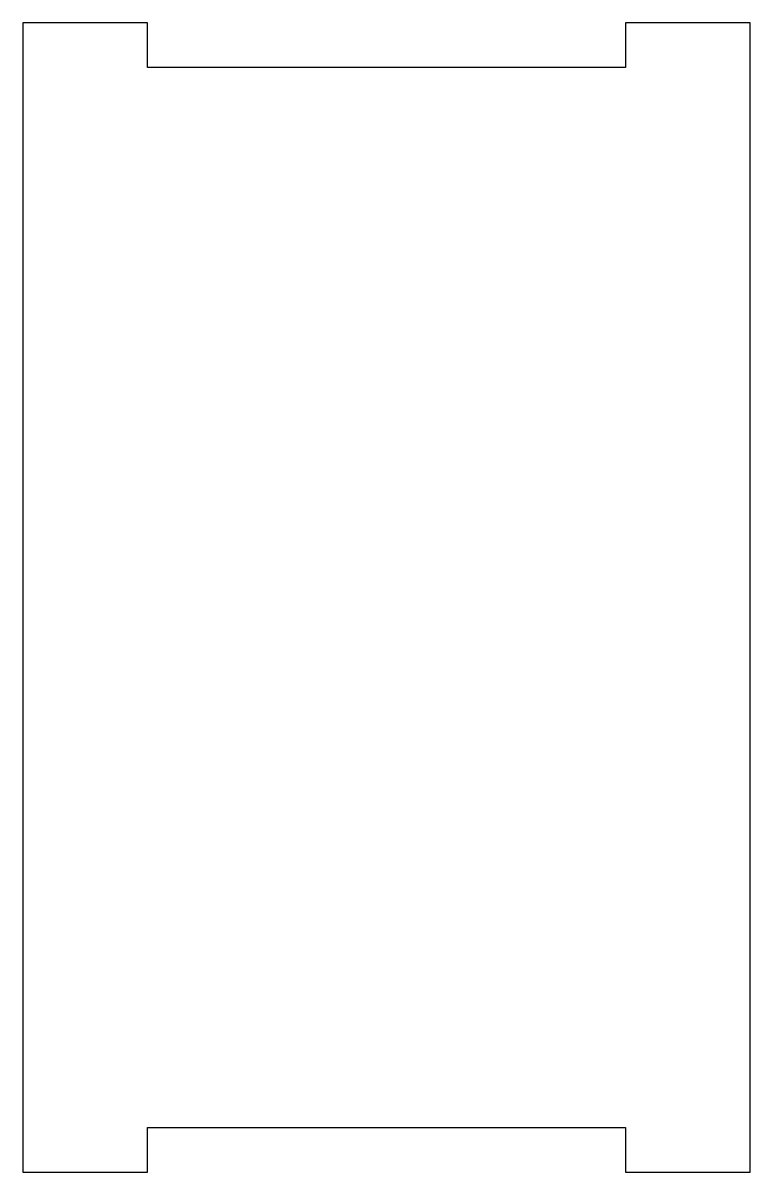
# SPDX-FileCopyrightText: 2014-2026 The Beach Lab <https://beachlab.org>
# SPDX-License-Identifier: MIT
# Model space of a CAD drawing. Header units: metres. Extents: x -42 to 42, y -42 to 102.
# Drawn here: x -17.5 to 17.5, y 46.4 to 101.7 of the extents above; entities that cross this region are included whole.
import ezdxf

# ---------------------------------------------------------------- set-up
doc = ezdxf.new("R2010")
doc.units = ezdxf.units.M

msp = doc.modelspace()

# ---------------------------------------------------------------- linework, layer by layer
for p, q in [((-11.5, 101.65), (-17.5, 101.65)), ((-17.5, 101.65), (-17.5, 46.35)), ((-11.5, 99.5), (-11.5, 101.65)), ((17.5, 101.65), (11.5, 101.65)), ((11.5, 101.65), (11.5, 99.5)), ((17.5, 46.35), (17.5, 101.65)), ((11.5, 99.5), (-11.5, 99.5)), ((-11.5, 48.5), (11.5, 48.5)), ((-11.5, 46.35), (-11.5, 48.5)), ((11.5, 48.5), (11.5, 46.35)), ((-17.5, 46.35), (-11.5, 46.35)), ((11.5, 46.35), (17.5, 46.35))]:
    msp.add_line(p, q)

doc.saveas('drawing.dxf')
